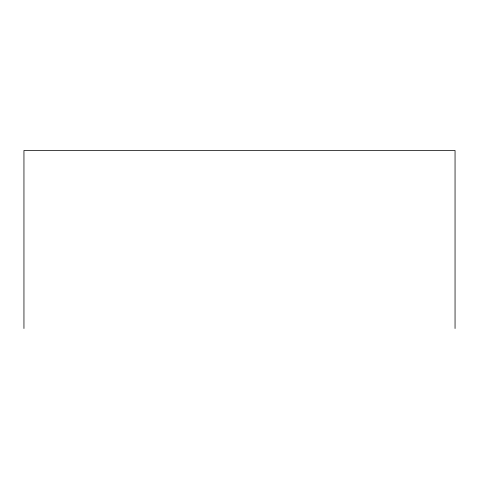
<?xml version="1.0" encoding="UTF-8"?>
<svg xmlns="http://www.w3.org/2000/svg" width="479" height="479" viewBox="0 0 479 479"><rect width="100%" height="100%" fill="white"/><g stroke="black" fill="none" stroke-linecap="round" stroke-linejoin="round"><path stroke-width="0.72" d="M455.05 328.51L455.05 150.49L23.95 150.49L23.95 328.51"/></g></svg>
